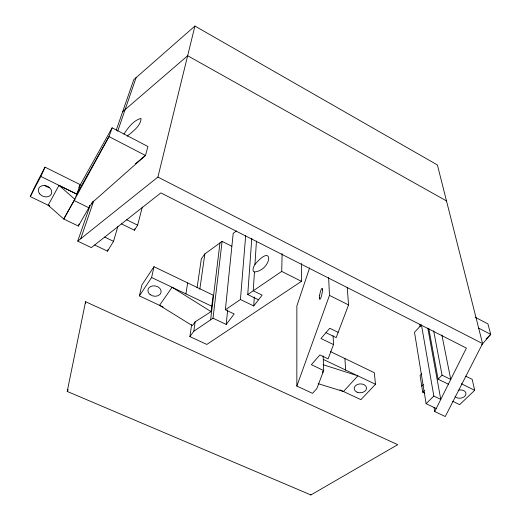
<?xml version="1.0" encoding="UTF-8"?>
<svg xmlns="http://www.w3.org/2000/svg" width="521" height="521" viewBox="0 0 521 521"><rect width="100%" height="100%" fill="white"/><g stroke="black" fill="none" stroke-linecap="round" stroke-linejoin="round"><path stroke-width="0.78" d="M323.17 355.915L323.684 370.535L316.866 388.51L312.548 393.335L296.846 386.074L296.859 305.964L309.604 267.911M258.52 299.79L247.742 294.541L281.711 271.408L282.121 253.584M301.346 263.541L301.464 281.32L206.83 344.44L189.885 336.599L193.799 331.284L213.004 318.201L226.212 324.446L234.183 313.981L225.378 309.774L240.441 299.516L253.747 305.957L254.3 297.022M256.449 241.06L254.945 264.447A9.919 4.227 -47.1 0 0 254.45 272.008L253.252 290.79L262.122 295.133L253.747 305.957M247.742 294.541L251.799 238.156M240.441 299.516L245.671 235.674M226.212 324.446L227.644 309.975M225.378 309.774L233.2 233.33L236.404 231.005M213.004 318.201L222.109 241.379L231.78 246.231M210.621 319.829L219.973 242.929M211.76 306.237L172.086 287.266L159.537 305.332L192.34 325.671L195.154 321.835L211.096 311.63L213.141 295.166L153.975 266.7L141.894 284.948L139.387 295.889L163.145 307.025M193.799 331.284L195.154 321.835M199.81 289.246L204.864 253.89L222.109 241.379M189.885 336.599L191.65 324.596M197.075 287.787L201.321 258.976L204.864 253.89M185.893 293.864L187.671 282.91M85.568 301.711L67.202 391.421L310.9 494.95L397.725 444.667L85.568 301.711L85.685 303.294M139.387 295.889L151.618 277.517L153.975 266.7M434.735 411.518L466.406 348.093L160.865 192.9L91.325 247.618L77.727 241.132L157.915 177.075L194.926 26.05L437.406 164.962L482.576 343.593L445.247 416.533L434.735 411.518L434.045 407.52M121.491 223.887L134.464 230.243L137.629 225.176L142.298 207.15M134.464 230.243L134.874 228.673M94.653 245L107.508 251.155L113.532 241.34L117.811 226.615M107.508 251.155L107.964 249.611M80.735 238.729L93.676 201.08M117.713 131.155L136.111 77.629M91.996 203.685L91.357 203.372L145.476 155.479L147.957 146.525L112.126 127.827L109 136.587L74.861 199.159L80.312 184.695L45.034 167.163L40.846 176.424L76.756 194.131L58.99 185.359L48.166 205.241L63.738 219.009L78.358 226.062L90.394 205.105L91.996 203.685L92.725 201.575M77.727 241.132L89.977 205.86M116.268 130.133L133.786 79.667L194.926 26.05M89.697 205.495L88.902 207.781L74.112 200.526L63.738 219.009L74.887 199.172L74.138 200.539M78.358 226.062L79.075 224.03M296.846 386.074L329.474 295.374L328.634 277.576M333.082 335.68L333.525 344.583L328.106 358.865L319.887 354.938L311.382 364.713L323.684 370.535M347.233 287.201L348.549 304.941L336.162 337.621L325.983 332.665M68.049 389.369L67.202 391.421L67.398 391.056M48.166 205.241L49.632 205.958L30.283 196.58L34.568 187.137L45.034 167.163M30.283 196.58L40.846 176.424M123.926 134.079C128.094 127.834 133.467 120.266 141.022 118.436C141.132 125.62 132.432 131.82 127.137 136.202M67.782 390.34L67.977 389.982M78.762 187.462L112.126 127.827M76.815 193.981L109 136.587L145.476 155.479L135.44 163.711M254.945 264.447C274.346 241.418 272.255 270.073 254.463 271.995M481.736 344.811L490.717 334.378L487.917 323.886L475.067 317.185M330.451 351.59L374.306 372.684L375.478 384.27L360.897 399.666L339.907 389.838M421.626 373.844L420.063 375.439L422.752 392.222L424.875 393.244M421.782 386.146L423.371 384.544M422.752 392.222L424.42 390.555M448.386 384.185L438.076 379.132L442.055 375.159L433.648 330.776M486.139 338.917L490.717 334.378L478.727 328.165M426.113 403.671L433.837 396.064L421.443 324.857L414.501 332.255L426.113 403.671L436.233 408.516M465.741 376.182L472.189 379.386L474.677 390.314L459.659 404.641L452.671 401.255M122.643 111.768L187.651 55.734L446.504 200.937M318.142 383.664L343.476 391.505L357.836 375.849L375.478 384.27M323.105 364.693L357.836 375.849L323.613 359.575M151.618 277.517L172.086 287.266L211.096 311.63M104.721 237.081L113.532 241.34M433.837 396.064L440.779 399.418L427.793 328.08M333.525 344.583L320.969 338.507L329.773 328.25L338.155 332.352M461.267 383.703L474.677 390.314M126.694 219.79L137.629 225.176M442.055 375.159L450.75 379.444L441.867 334.944M281.711 271.408L301.464 281.32M329.474 295.374L348.549 304.941M157.915 177.075L482.576 343.593M58.99 185.359L74.842 199.289M428.757 328.321L438.076 379.132M419.75 324.277L420.16 326.68M310.835 494.52L310.9 494.95M344.909 358.546L345.644 370.047M322.447 289.142L322.473 289.858M319.425 298.513L319.406 297.791M322.779 371.147L322.831 372.775M49.619 187.456A6.793 5.438 22.9 0 1 44.493 185.189M458.239 390.301A5.874 4.109 -7.7 0 1 465.513 392.131A5.874 4.109 -7.7 0 1 462.713 397.608A5.874 4.109 -7.7 0 1 455.061 396.52M319.614 295.479L319.542 295.98A5.19 0.944 -78.4 0 0 319.653 299.282L320.07 299.204A5.92 1.081 -78.4 0 0 321.985 293.759L322.336 291.675A5.19 0.944 -78.4 0 0 322.212 288.387L321.796 288.497A5.926 1.081 -78.4 0 0 319.894 293.922L319.614 295.479M39.674 193.871A6.903 5.484 22.5 0 0 51.214 194.255A6.903 5.484 22.5 0 0 44.2 185.496A6.903 5.484 22.5 0 0 39.674 193.871M150.178 294.639A6.675 5.164 10.9 0 0 161.035 292.535A6.675 5.164 10.9 0 0 152.386 285.957A6.675 5.164 10.9 0 0 150.178 294.639M357.106 392.202A6.193 4.455 -2.8 0 0 366.543 388.308A6.193 4.455 -2.8 0 0 357.413 384.478A6.193 4.455 -2.8 0 0 357.106 392.202"/></g></svg>
